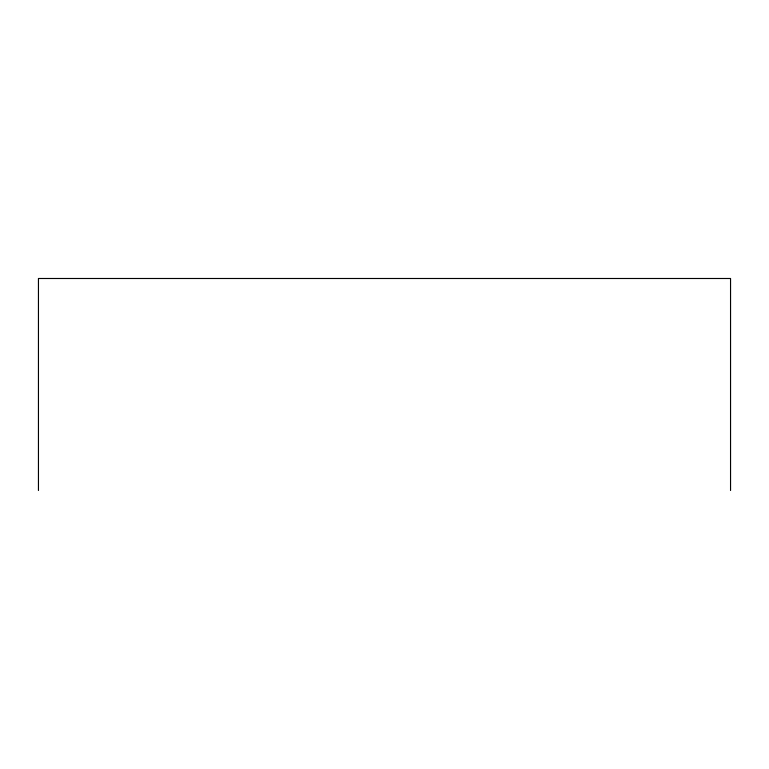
<?xml version="1.0" encoding="UTF-8"?>
<svg xmlns="http://www.w3.org/2000/svg" width="769" height="769" viewBox="0 0 769 769"><rect width="100%" height="100%" fill="white"/><g stroke="black" fill="none" stroke-linecap="round" stroke-linejoin="round"><path stroke-width="1.15" d="M730.55 490.507L730.55 278.493L38.45 278.493L38.45 490.507"/></g></svg>
